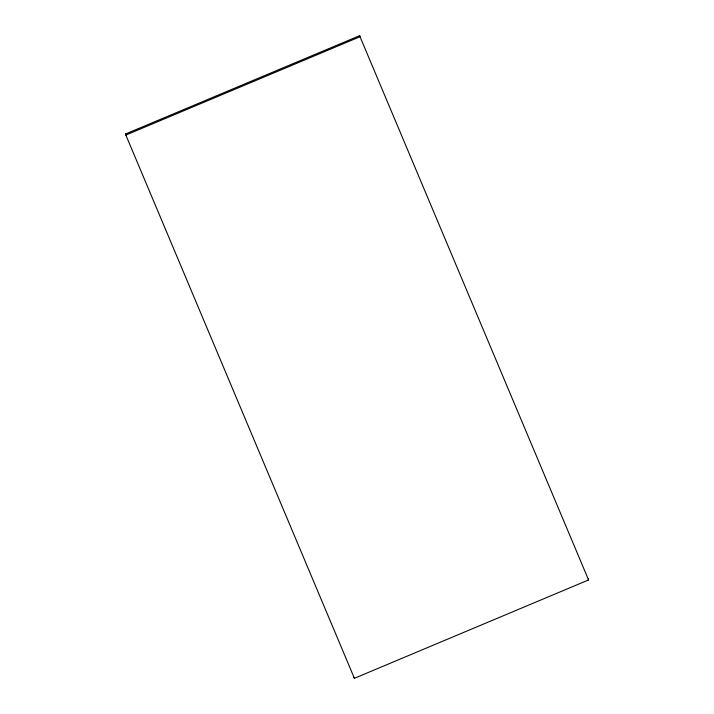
<?xml version="1.0" encoding="UTF-8"?>
<svg xmlns="http://www.w3.org/2000/svg" width="714" height="714" viewBox="0 0 714 714"><rect width="100%" height="100%" fill="white"/><g stroke="black" fill="none" stroke-linecap="round" stroke-linejoin="round"><path stroke-width="1.07" d="M125.423 134.053L359.597 35.7L588.577 579.946L354.403 678.3L125.423 134.053L125.834 135.071L360.017 36.726L359.597 35.7M588.166 578.929L588.577 579.946M353.983 677.274L354.403 678.3"/></g></svg>
